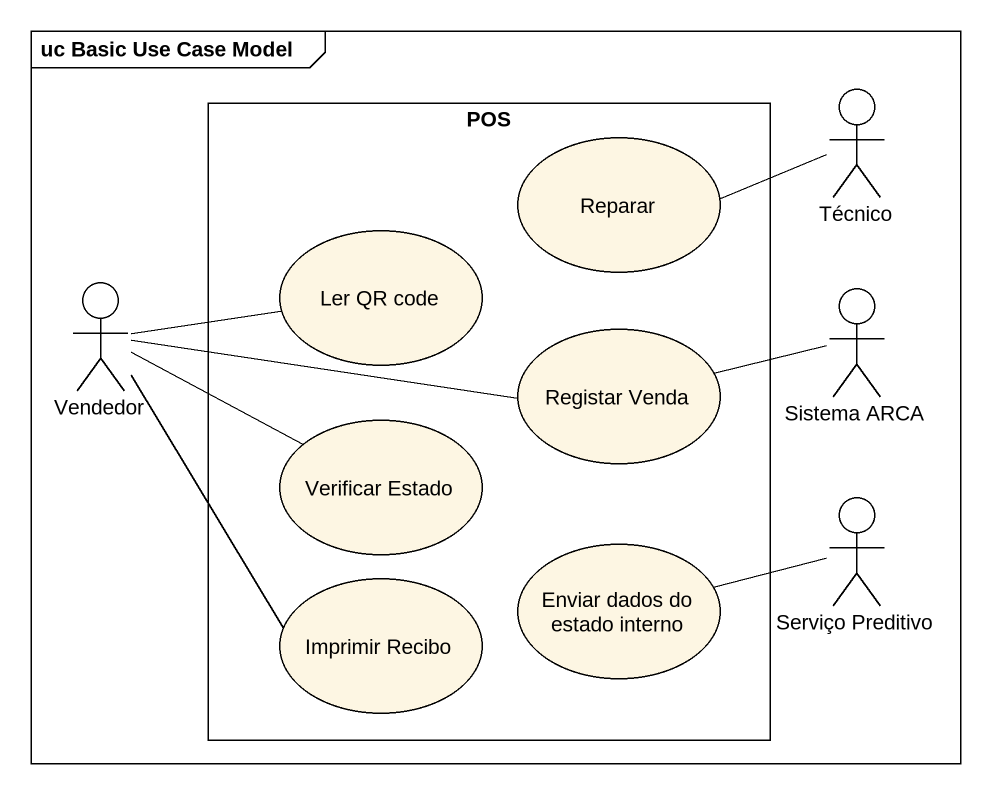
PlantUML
@startuml
mainframe uc Basic Use Case Model
actor Técnico
rectangle POS {
  usecase Reparar
  usecase "Ler QR code" as Ler_QR_code
  usecase "Registar Venda" as Registar_Venda
  usecase "Verificar Estado" as Verificar_Estado
  usecase "Imprimir Recibo" as Imprimir_Recibo
  usecase "Enviar dados do estado interno" as Enviar_dados_do_estado
}
actor Vendedor
actor "Sistema ARCA" as Sistema_ARCA
actor "Serviço Preditivo" as Serviço_Preditivo
Reparar -right- Técnico
Vendedor -right- Ler_QR_code
Vendedor -right- Registar_Venda
Vendedor -- Imprimir_Recibo
Registar_Venda -right- Sistema_ARCA
Verificar_Estado -left- Vendedor
Serviço_Preditivo -left- Enviar_dados_do_estado
@enduml
